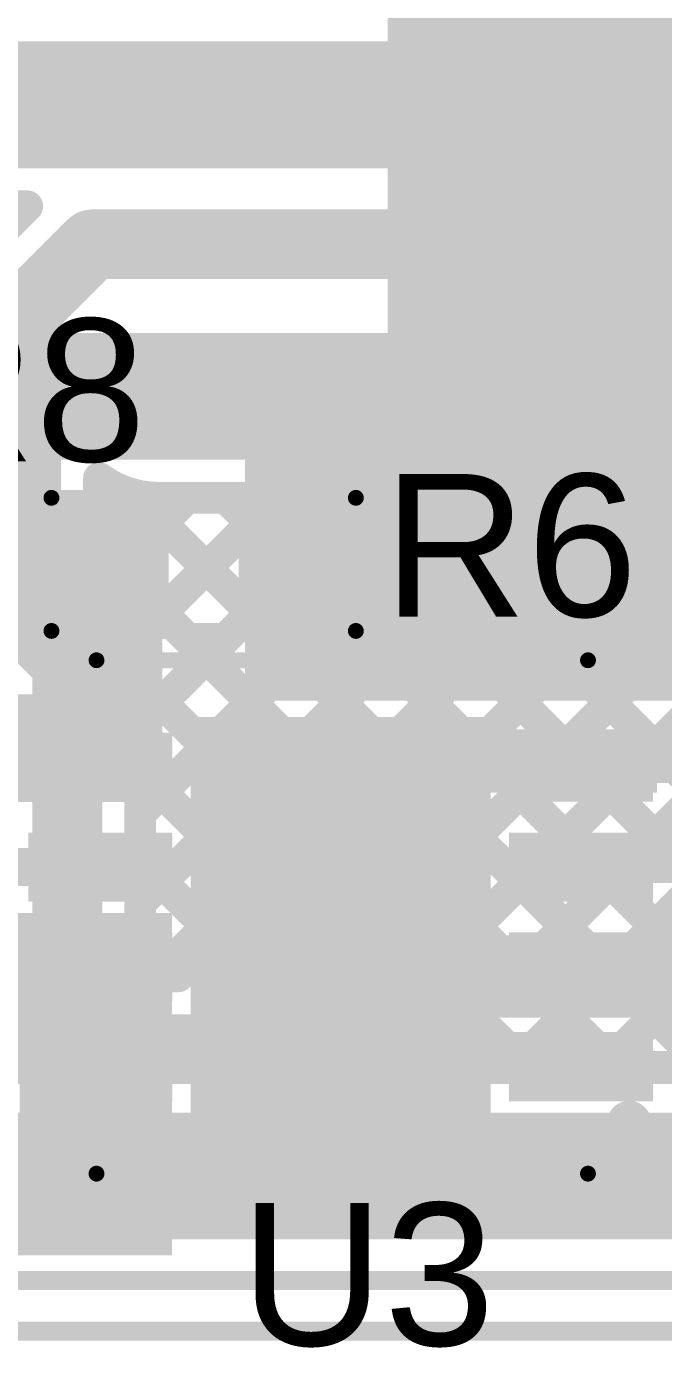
# Model space of a CAD drawing. Header units: millimetres. Extents: x -0.26 to 2.84, y -0.09 to 2.43.
# Drawn here: x 1.1301 to 1.3311, y -0.0751 to 0.3417 of the extents above; entities that cross this region are included whole.
import ezdxf

# ---------------------------------------------------------------- set-up
doc = ezdxf.new("R2010")
doc.units = ezdxf.units.MM
doc.header["$MEASUREMENT"] = 0
for name, color, linetype in [('BottomLayer', 5, 'Continuous'), ('TopLayer', 1, 'Continuous'), ('TopOverlay', 2, 'Continuous'), ('TopPaste', 8, 'Continuous'), ('TopSolder', 216, 'Continuous'), ('ViaHoleLayer', 16, 'Continuous')]:
    doc.layers.add(name, color=color, linetype=linetype)
doc.styles.add('Arial', font='', dxfattribs={"height": 0.2})
doc.styles.get('Arial').set_extended_font_data('Arial')

# ---------------------------------------------------------------- blocks, each defined once
blk = doc.blocks.new('R__0603_33')
at = {"layer": 'TopLayer'}
for points in [[(-0.015, 0.0175), (-0.015, -0.0175), (-0.045, -0.0175), (-0.045, 0.0175)], [(0.045, 0.0175), (0.045, -0.0175), (0.015, -0.0175), (0.015, 0.0175)]]:
    blk.add_hatch(color=1, dxfattribs=at).paths.add_polyline_path(points)
at = {"layer": 'TopPaste'}
for points in [[(-0.015, 0.0175), (-0.015, -0.0175), (-0.045, -0.0175), (-0.045, 0.0175)], [(0.045, 0.0175), (0.045, -0.0175), (0.015, -0.0175), (0.015, 0.0175)]]:
    blk.add_hatch(color=8, dxfattribs=at).paths.add_polyline_path(points)
at = {"layer": 'TopSolder'}
for points in [[(-0.011, 0.0215), (-0.011, -0.0215), (-0.049, -0.0215), (-0.049, 0.0215)], [(0.049, 0.0215), (0.049, -0.0215), (0.011, -0.0215), (0.011, 0.0215)]]:
    blk.add_hatch(color=216, dxfattribs=at).paths.add_polyline_path(points)
at = {"layer": 'TopOverlay', "const_width": 0.005}
for points in [[(0.048, 0.021), (-0.048, 0.021)], [(-0.048, 0.021), (-0.048, -0.021)], [(0.048, 0.021), (0.048, -0.021)], [(0.048, -0.021), (-0.048, -0.021)]]:
    blk.add_lwpolyline(points, dxfattribs=at)
at = {"layer": 'TopOverlay', "const_width": 0.0025}
for points in [[(-0.04925, 0.021, 1), (-0.04675, 0.021, 1)], [(-0.04925, 0.021, 1), (-0.04675, 0.021, 1)], [(0.04675, 0.021, 1), (0.04925, 0.021, 1)], [(0.04675, 0.021, 1), (0.04925, 0.021, 1)], [(-0.04925, -0.021, 1), (-0.04675, -0.021, 1)], [(-0.04925, -0.021, 1), (-0.04675, -0.021, 1)], [(0.04675, -0.021, 1), (0.04925, -0.021, 1)], [(0.04675, -0.021, 1), (0.04925, -0.021, 1)]]:
    blk.add_lwpolyline(points, format="xyb", close=True, dxfattribs=at)
blk = doc.blocks.new('MC33063ADRJR_65')
at = {"layer": 'TopLayer'}
for points in [[(0.04331, -0.05906), (-0.04331, -0.05906), (-0.04331, 0.05906), (0.04331, 0.05906)], [(-0.05709, 0.04035), (-0.09449, 0.04035), (-0.09449, 0.05413), (-0.05709, 0.05413)], [(-0.05709, 0.04035), (-0.09449, 0.04035), (-0.09449, 0.05413), (-0.05709, 0.05413)], [(0.09449, 0.04035), (0.05709, 0.04035), (0.05709, 0.05413), (0.09449, 0.05413)], [(-0.05709, 0.00886), (-0.09449, 0.00886), (-0.09449, 0.02264), (-0.05709, 0.02264)], [(0.09449, 0.00886), (0.05709, 0.00886), (0.05709, 0.02264), (0.09449, 0.02264)], [(-0.05709, -0.02264), (-0.09449, -0.02264), (-0.09449, -0.00886), (-0.05709, -0.00886)], [(0.09449, -0.02264), (0.05709, -0.02264), (0.05709, -0.00886), (0.09449, -0.00886)], [(-0.05709, -0.05413), (-0.09449, -0.05413), (-0.09449, -0.04035), (-0.05709, -0.04035)], [(0.09449, -0.05413), (0.05709, -0.05413), (0.05709, -0.04035), (0.09449, -0.04035)]]:
    blk.add_hatch(color=1, dxfattribs=at).paths.add_polyline_path(points)
at = {"layer": 'TopPaste'}
for points in [[(0.04331, -0.05906), (-0.04331, -0.05906), (-0.04331, 0.05906), (0.04331, 0.05906)], [(-0.05709, 0.04035), (-0.09449, 0.04035), (-0.09449, 0.05413), (-0.05709, 0.05413)], [(-0.05709, 0.04035), (-0.09449, 0.04035), (-0.09449, 0.05413), (-0.05709, 0.05413)], [(0.09449, 0.04035), (0.05709, 0.04035), (0.05709, 0.05413), (0.09449, 0.05413)], [(-0.05709, 0.00886), (-0.09449, 0.00886), (-0.09449, 0.02264), (-0.05709, 0.02264)], [(0.09449, 0.00886), (0.05709, 0.00886), (0.05709, 0.02264), (0.09449, 0.02264)], [(-0.05709, -0.02264), (-0.09449, -0.02264), (-0.09449, -0.00886), (-0.05709, -0.00886)], [(0.09449, -0.02264), (0.05709, -0.02264), (0.05709, -0.00886), (0.09449, -0.00886)], [(-0.05709, -0.05413), (-0.09449, -0.05413), (-0.09449, -0.04035), (-0.05709, -0.04035)], [(0.09449, -0.05413), (0.05709, -0.05413), (0.05709, -0.04035), (0.09449, -0.04035)]]:
    blk.add_hatch(color=8, dxfattribs=at).paths.add_polyline_path(points)
at = {"layer": 'TopSolder'}
for points in [[(0.04731, -0.06305), (-0.04731, -0.06305), (-0.04731, 0.06306), (0.04731, 0.06306)], [(-0.05309, 0.03635), (-0.09849, 0.03635), (-0.09849, 0.05813), (-0.05309, 0.05813)], [(-0.05309, 0.03635), (-0.09849, 0.03635), (-0.09849, 0.05813), (-0.05309, 0.05813)], [(0.09849, 0.03635), (0.05309, 0.03635), (0.05309, 0.05813), (0.09849, 0.05813)], [(-0.05309, 0.00486), (-0.09849, 0.00486), (-0.09849, 0.02664), (-0.05309, 0.02664)], [(0.09849, 0.00486), (0.05309, 0.00486), (0.05309, 0.02664), (0.09849, 0.02664)], [(-0.05309, -0.02664), (-0.09849, -0.02664), (-0.09849, -0.00486), (-0.05309, -0.00486)], [(0.09849, -0.02664), (0.05309, -0.02664), (0.05309, -0.00486), (0.09849, -0.00486)], [(-0.05309, -0.05813), (-0.09849, -0.05813), (-0.09849, -0.03635), (-0.05309, -0.03635)], [(0.09849, -0.05813), (0.05309, -0.05813), (0.05309, -0.03635), (0.09849, -0.03635)]]:
    blk.add_hatch(color=216, dxfattribs=at).paths.add_polyline_path(points)
at = {"layer": 'TopOverlay', "const_width": 0.005}
for points in [[(0.077, 0.081), (-0.078, 0.081)], [(0.077, -0.081), (-0.078, -0.081)]]:
    blk.add_lwpolyline(points, dxfattribs=at)
at = {"layer": 'TopOverlay'}
for points, const_width in [([(-0.07925, 0.081, 1), (-0.07675, 0.081, 1)], 0.0025), ([(0.07575, 0.081, 1), (0.07825, 0.081, 1)], 0.0025), ([(-0.089, 0.065, 1), (-0.093, 0.065, 1)], 0.01), ([(-0.0955, 0.065, 1), (-0.0905, 0.065, 1)], 0.005), ([(-0.0915, 0.065, 1), (-0.0865, 0.065, 1)], 0.005), ([(-0.07925, -0.081, 1), (-0.07675, -0.081, 1)], 0.0025), ([(0.07575, -0.081, 1), (0.07825, -0.081, 1)], 0.0025)]:
    blk.add_lwpolyline(points, format="xyb", close=True, dxfattribs=dict(at, const_width=const_width))

msp = doc.modelspace()

# ---------------------------------------------------------------- hatches: boundary and pattern name
at = {"layer": 'BottomLayer'}
h = msp.add_hatch(color=5, dxfattribs=at)
edge = h.paths.add_edge_path()
edge.add_arc((1.172, 0.225), 0.01181, 0, 360)
h = msp.add_hatch(color=5, dxfattribs=at)
edge = h.paths.add_edge_path()
edge.add_arc((1.22921, 0.06075), 0.01181, 0, 360)
h = msp.add_hatch(color=5, dxfattribs=at)
edge = h.paths.add_edge_path()
edge.add_arc((1.143, 0.05), 0.01181, 0, 360)
at = {"layer": 'TopLayer'}
for points in [[(1.244, 0.129), (1.469, 0.129), (1.469, 0.517), (1.244, 0.517)], [(1.199, 0.129), (1.469, 0.129), (1.469, 0.221), (1.199, 0.221)], [(1.135, 0.097), (1.173, 0.097), (1.173, 0.195), (1.135, 0.195)], [(1.084, 0.097), (1.173, 0.097), (1.173, 0.131), (1.084, 0.131)], [(1.186, 0.1), (1.329, 0.1), (1.329, 0.12), (1.186, 0.12)], [(1.096, 0.03), (1.176, 0.03), (1.176, 0.062), (1.096, 0.062)], [(1.26, 0.029), (1.369, 0.029), (1.369, 0.055), (1.26, 0.055)], [(1.128, -0.046), (1.176, -0.046), (1.176, 0.021), (1.128, 0.021)], [(1.088, -0.046), (1.176, -0.046), (1.176, -0.026), (1.088, -0.026)]]:
    msp.add_hatch(color=1, dxfattribs=at).paths.add_polyline_path(points)
h = msp.add_hatch(color=1, dxfattribs=at)
edge = h.paths.add_edge_path()
edge.add_arc((1.172, 0.225), 0.01181, 0, 360)
h = msp.add_hatch(color=1, dxfattribs=at)
edge = h.paths.add_edge_path()
edge.add_arc((1.22921, 0.06075), 0.01181, 0, 360)
h = msp.add_hatch(color=1, dxfattribs=at)
edge = h.paths.add_edge_path()
edge.add_arc((1.143, 0.05), 0.01181, 0, 360)
at = {"layer": 'ViaHoleLayer'}
h = msp.add_hatch(color=16, dxfattribs=at)
edge = h.paths.add_edge_path()
edge.add_arc((1.172, 0.225), 0.00591, 0, 360)
h = msp.add_hatch(color=16, dxfattribs=at)
edge = h.paths.add_edge_path()
edge.add_arc((1.22921, 0.06075), 0.00591, 0, 360)
h = msp.add_hatch(color=16, dxfattribs=at)
edge = h.paths.add_edge_path()
edge.add_arc((1.143, 0.05), 0.00591, 0, 360)

# ---------------------------------------------------------------- linework, layer by layer
at = {"layer": 'BottomLayer'}
for points, const_width in [([(0.68843, 0.317), (1.983, 0.317)], 0.04), ([(0.70169, 0.285), (1.13036, 0.285)], 0.01), ([(1.11374, 0.26838), (1.13036, 0.285)], 0.01), ([(1.13, 0.25211), (1.15089, 0.273)], 0.022), ([(1.15089, 0.273), (1.556, 0.273)], 0.022), ([(1.13, 0.15372), (1.13, 0.25211)], 0.022), ([(1.172, 0.225), (2.004, 0.225)], 0.04), ([(1.153, 0.16325), (1.153, 0.19925)], 0.01), ([(1.153, 0.19354), (1.15648, 0.19702)], 0.01), ([(1.153, 0.16525), (1.18075, 0.193)], 0.01), ([(1.16362, 0.19412), (1.34474, 0.013)], 0.01), ([(1.16461, 0.14858), (1.20903, 0.193)], 0.01), ([(1.166, 0.0934), (1.2656, 0.193)], 0.01), ([(1.166, 0.12168), (1.23732, 0.193)], 0.01), ([(1.166, 0.06512), (1.29388, 0.193)], 0.01), ([(1.17117, 0.042), (1.32217, 0.193)], 0.01), ([(1.172, 0.193), (1.99075, 0.193)], 0.01), ([(1.19302, 0.193), (1.37302, 0.013)], 0.01), ([(1.22131, 0.193), (1.40131, 0.013)], 0.01), ([(1.24185, 0.08439), (1.35045, 0.193)], 0.01), ([(1.24959, 0.193), (1.42959, 0.013)], 0.01), ([(1.25473, 0.06899), (1.37874, 0.193)], 0.01), ([(1.27788, 0.193), (1.45788, 0.013)], 0.01), ([(1.30616, 0.193), (1.35301, 0.14615)], 0.01), ([(1.33444, 0.193), (1.36021, 0.16723)], 0.01), ([(1.153, 0.17645), (1.31645, 0.013)], 0.01), ([(1.153, 0.16325), (1.15926, 0.15698)], 0.01), ([(1.13, 0.15372), (1.143, 0.14072)], 0.022), ([(1.143, 0.05), (1.143, 0.14072)], 0.022), ([(1.166, 0.05616), (1.166, 0.14072)], 0.01), ([(1.22702, 0.013), (1.35382, 0.1398)], 0.01), ([(1.166, 0.13517), (1.21671, 0.08446)], 0.01), ([(1.25531, 0.013), (1.36463, 0.12232)], 0.01), ([(1.28359, 0.013), (1.38559, 0.115)], 0.01), ([(1.31187, 0.013), (1.41387, 0.115)], 0.01), ([(1.166, 0.10689), (1.20375, 0.06914)], 0.01), ([(1.22921, 0.06075), (1.22921, 0.08256)], 0.01), ([(1.166, 0.0786), (1.19027, 0.05433)], 0.01), ([(1.17794, 0.042), (1.20321, 0.06727)], 0.01), ([(1.18746, 0.019), (1.22921, 0.06075)], 0.022), ([(1.2074, 0.06075), (1.22921, 0.06075)], 0.01), ([(1.22921, 0.06075), (1.25102, 0.06075)], 0.01), ([(1.22921, 0.03894), (1.22921, 0.06075)], 0.01), ([(1.16681, 0.04951), (1.17432, 0.042)], 0.01), ([(1.25293, 0.04824), (1.28817, 0.013)], 0.01), ([(1.16543, 0.042), (1.17794, 0.042)], 0.01), ([(1.21399, 0.013), (1.23573, 0.03474)], 0.01), ([(1.2376, 0.03528), (1.25989, 0.013)], 0.01), ([(1.075, 0.019), (1.18746, 0.019)], 0.022), ([(1.2228, 0.02181), (1.2316, 0.013)], 0.01), ([(1.21399, 0.013), (2.01975, 0.013)], 0.01), ([(1.051, -0.021), (2.031, -0.021)], 0.04), ([(1.027, -0.054), (2.48537, -0.054)], 0.006), ([(1.022, -0.07), (2.492, -0.07)], 0.006)]:
    msp.add_lwpolyline(points, dxfattribs=dict(at, const_width=const_width))
for points, const_width in [([(1.12786, 0.285, 1), (1.13286, 0.285, 1)], 0.005), ([(1.12786, 0.285, 1), (1.13286, 0.285, 1)], 0.005), ([(1.14539, 0.273, 1), (1.15639, 0.273, 1)], 0.011), ([(1.14539, 0.273, 1), (1.15639, 0.273, 1)], 0.011), ([(1.1245, 0.25211, 1), (1.1355, 0.25211, 1)], 0.011), ([(1.1245, 0.25211, 1), (1.1355, 0.25211, 1)], 0.011), ([(1.162, 0.225, 1), (1.182, 0.225, 1)], 0.02), ([(1.1505, 0.19925, 1), (1.1555, 0.19925, 1)], 0.005), ([(1.1505, 0.19925, 1), (1.1555, 0.19925, 1)], 0.005), ([(1.15398, 0.19702, 1), (1.15898, 0.19702, 1)], 0.005), ([(1.1505, 0.19354, 1), (1.1555, 0.19354, 1)], 0.005), ([(1.16112, 0.19412, 1), (1.16612, 0.19412, 1)], 0.005), ([(1.1695, 0.193, 1), (1.1745, 0.193, 1)], 0.005), ([(1.1695, 0.193, 1), (1.1745, 0.193, 1)], 0.005), ([(1.17825, 0.193, 1), (1.18325, 0.193, 1)], 0.005), ([(1.19052, 0.193, 1), (1.19552, 0.193, 1)], 0.005), ([(1.20653, 0.193, 1), (1.21153, 0.193, 1)], 0.005), ([(1.21881, 0.193, 1), (1.22381, 0.193, 1)], 0.005), ([(1.23482, 0.193, 1), (1.23982, 0.193, 1)], 0.005), ([(1.24709, 0.193, 1), (1.25209, 0.193, 1)], 0.005), ([(1.2631, 0.193, 1), (1.2681, 0.193, 1)], 0.005), ([(1.27538, 0.193, 1), (1.28038, 0.193, 1)], 0.005), ([(1.29138, 0.193, 1), (1.29638, 0.193, 1)], 0.005), ([(1.30366, 0.193, 1), (1.30866, 0.193, 1)], 0.005), ([(1.31967, 0.193, 1), (1.32467, 0.193, 1)], 0.005), ([(1.33194, 0.193, 1), (1.33694, 0.193, 1)], 0.005), ([(1.1505, 0.17645, 1), (1.1555, 0.17645, 1)], 0.005), ([(1.1505, 0.16525, 1), (1.1555, 0.16525, 1)], 0.005), ([(1.1505, 0.16325, 1), (1.1555, 0.16325, 1)], 0.005), ([(1.1505, 0.16325, 1), (1.1555, 0.16325, 1)], 0.005), ([(1.1245, 0.15372, 1), (1.1355, 0.15372, 1)], 0.011), ([(1.1245, 0.15372, 1), (1.1355, 0.15372, 1)], 0.011), ([(1.15676, 0.15698, 1), (1.16176, 0.15698, 1)], 0.005), ([(1.15676, 0.15698, 1), (1.16176, 0.15698, 1)], 0.005), ([(1.15676, 0.15698, 1), (1.16176, 0.15698, 1)], 0.005), ([(1.1375, 0.14072, 1), (1.1485, 0.14072, 1)], 0.011), ([(1.1375, 0.14072, 1), (1.1485, 0.14072, 1)], 0.011), ([(1.16211, 0.14858, 1), (1.16711, 0.14858, 1)], 0.005), ([(1.1635, 0.14072, 1), (1.1685, 0.14072, 1)], 0.005), ([(1.1635, 0.14072, 1), (1.1685, 0.14072, 1)], 0.005), ([(1.1635, 0.14072, 1), (1.1685, 0.14072, 1)], 0.005), ([(1.1635, 0.13517, 1), (1.1685, 0.13517, 1)], 0.005), ([(1.1635, 0.12168, 1), (1.1685, 0.12168, 1)], 0.005), ([(1.1635, 0.10689, 1), (1.1685, 0.10689, 1)], 0.005), ([(1.1635, 0.0934, 1), (1.1685, 0.0934, 1)], 0.005), ([(1.21421, 0.08446, 1), (1.21921, 0.08446, 1)], 0.005), ([(1.22671, 0.08256, 1), (1.23171, 0.08256, 1)], 0.005), ([(1.23935, 0.08439, 1), (1.24435, 0.08439, 1)], 0.005), ([(1.1635, 0.0786, 1), (1.1685, 0.0786, 1)], 0.005), ([(1.20071, 0.06727, 1), (1.20571, 0.06727, 1)], 0.005), ([(1.20071, 0.06727, 1), (1.20571, 0.06727, 1)], 0.005), ([(1.20125, 0.06914, 1), (1.20625, 0.06914, 1)], 0.005), ([(1.22371, 0.06075, 1), (1.23471, 0.06075, 1)], 0.011), ([(1.25223, 0.06899, 1), (1.25723, 0.06899, 1)], 0.005), ([(1.1635, 0.06512, 1), (1.1685, 0.06512, 1)], 0.005), ([(1.2049, 0.06075, 1), (1.2099, 0.06075, 1)], 0.005), ([(1.22671, 0.06075, 1), (1.23171, 0.06075, 1)], 0.005), ([(1.22671, 0.06075, 1), (1.23171, 0.06075, 1)], 0.005), ([(1.22671, 0.06075, 1), (1.23171, 0.06075, 1)], 0.005), ([(1.22671, 0.06075, 1), (1.23171, 0.06075, 1)], 0.005), ([(1.24852, 0.06075, 1), (1.25352, 0.06075, 1)], 0.005), ([(1.25352, 0.06075, 1), (1.25852, 0.06075, 1)], 0.005), ([(1.25352, 0.06075, 1), (1.25852, 0.06075, 1)], 0.005), ([(1.1375, 0.05, 1), (1.1485, 0.05, 1)], 0.011), ([(1.1635, 0.05616, 1), (1.1685, 0.05616, 1)], 0.005), ([(1.1635, 0.05616, 1), (1.1685, 0.05616, 1)], 0.005), ([(1.18777, 0.05433, 1), (1.19277, 0.05433, 1)], 0.005), ([(1.16431, 0.05, 1), (1.16931, 0.05, 1)], 0.005), ([(1.16431, 0.05, 1), (1.16931, 0.05, 1)], 0.005), ([(1.16431, 0.04951, 1), (1.16931, 0.04951, 1)], 0.005), ([(1.25043, 0.04824, 1), (1.25543, 0.04824, 1)], 0.005), ([(1.16293, 0.042, 1), (1.16793, 0.042, 1)], 0.005), ([(1.16293, 0.042, 1), (1.16793, 0.042, 1)], 0.005), ([(1.16867, 0.042, 1), (1.17367, 0.042, 1)], 0.005), ([(1.17182, 0.042, 1), (1.17682, 0.042, 1)], 0.005), ([(1.17544, 0.042, 1), (1.18044, 0.042, 1)], 0.005), ([(1.17544, 0.042, 1), (1.18044, 0.042, 1)], 0.005), ([(1.22671, 0.03894, 1), (1.23171, 0.03894, 1)], 0.005), ([(1.23323, 0.03474, 1), (1.23823, 0.03474, 1)], 0.005), ([(1.23323, 0.03474, 1), (1.23823, 0.03474, 1)], 0.005), ([(1.2351, 0.03528, 1), (1.2401, 0.03528, 1)], 0.005), ([(1.18196, 0.019, 1), (1.19296, 0.019, 1)], 0.011), ([(1.18196, 0.019, 1), (1.19296, 0.019, 1)], 0.011), ([(1.2203, 0.02181, 1), (1.2253, 0.02181, 1)], 0.005), ([(1.21149, 0.013, 1), (1.21649, 0.013, 1)], 0.005), ([(1.21149, 0.013, 1), (1.21649, 0.013, 1)], 0.005), ([(1.22452, 0.013, 1), (1.22952, 0.013, 1)], 0.005), ([(1.2291, 0.013, 1), (1.2341, 0.013, 1)], 0.005), ([(1.25281, 0.013, 1), (1.25781, 0.013, 1)], 0.005), ([(1.25739, 0.013, 1), (1.26239, 0.013, 1)], 0.005), ([(1.28109, 0.013, 1), (1.28609, 0.013, 1)], 0.005), ([(1.28567, 0.013, 1), (1.29067, 0.013, 1)], 0.005), ([(1.30937, 0.013, 1), (1.31437, 0.013, 1)], 0.005), ([(1.31395, 0.013, 1), (1.31895, 0.013, 1)], 0.005)]:
    msp.add_lwpolyline(points, format="xyb", close=True, dxfattribs=dict(at, const_width=const_width))
at = {"layer": 'BottomLayer', "const_width": 0.01}
for points in [[(1.172, 0.193, -0.160281), (1.153, 0.19925)], [(1.15926, 0.15698, -0.198912), (1.166, 0.14072)], [(1.15926, 0.15698, -0.198912), (1.166, 0.14072)], [(1.20321, 0.06727, -0.884126), (1.25602, 0.06075)], [(1.25602, 0.06075, -0.343952), (1.23573, 0.03474)], [(1.166, 0.05616, -0.06553), (1.16681, 0.05)], [(1.16681, 0.05, -0.085871), (1.16543, 0.042)]]:
    msp.add_lwpolyline(points, format="xyb", dxfattribs=at)
at = {"layer": 'TopLayer'}
for points, const_width in [([(0.945, 0.225), (1.172, 0.225)], 0.04), ([(1.305, 0.10799), (1.3337, 0.10799)], 0.01), ([(1.0505, 0.0765), (1.15343, 0.0765)], 0.012), ([(1.305, 0.0765), (1.3535, 0.0765)], 0.01), ([(1.305, 0.0135), (1.4335, 0.0135)], 0.01)]:
    msp.add_lwpolyline(points, dxfattribs=dict(at, const_width=const_width))
for points, const_width in [([(1.162, 0.225, 1), (1.182, 0.225, 1)], 0.02), ([(1.3025, 0.10799, 1), (1.3075, 0.10799, 1)], 0.005), ([(1.3312, 0.10799, 1), (1.3362, 0.10799, 1)], 0.005), ([(1.15043, 0.0765, 1), (1.15643, 0.0765, 1)], 0.006), ([(1.3025, 0.0765, 1), (1.3075, 0.0765, 1)], 0.005), ([(1.3025, 0.0135, 1), (1.3075, 0.0135, 1)], 0.005)]:
    msp.add_lwpolyline(points, format="xyb", close=True, dxfattribs=dict(at, const_width=const_width))

# ---------------------------------------------------------------- block references
at = {"rotation": 180}
for name, p in [('R__0603_33', (1.186, 0.172)), ('MC33063ADRJR_65', (1.22921, 0.06075))]:
    msp.add_blockref(name, p, dxfattribs=at)

# ---------------------------------------------------------------- texts
at = {"layer": 'TopOverlay', "style": 'Arial'}
for s, p in [('R8', (1.08751, 0.20451)), ('R6', (1.24251, 0.15551)), ('U3', (1.19751, -0.07449))]:
    msp.add_text(s, height=0.045, dxfattribs=at).set_placement(p)

doc.saveas('drawing.dxf')
